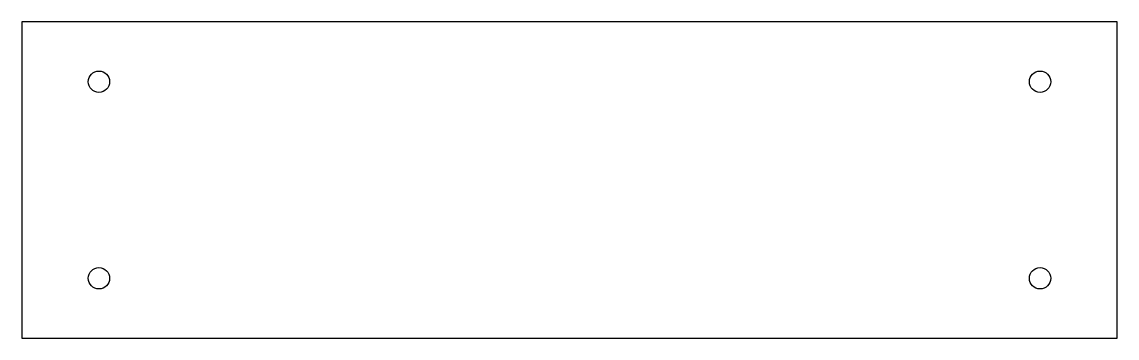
# Model space of a CAD drawing. Header units: millimetres. Extents: x -128 to 128, y 0 to 74.
import ezdxf

# ---------------------------------------------------------------- set-up
doc = ezdxf.new("R2010")
doc.units = ezdxf.units.MM
doc.layers.get('0').update_dxf_attribs({"linetype": 'CONTINUOUS'})

msp = doc.modelspace()

# ---------------------------------------------------------------- linework, layer by layer
msp.add_lwpolyline([(128, 0), (128, 74), (-128, 74), (-128, 0)], close=True)
for centre in [(-110, 60), (110, 60), (-110, 14), (110, 14)]:
    msp.add_circle(centre, 2.5)

doc.saveas('drawing.dxf')
